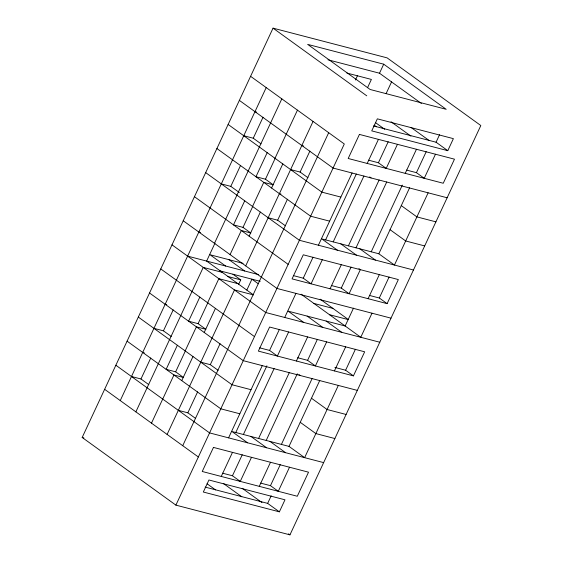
<?xml version="1.0" encoding="UTF-8"?>
<svg xmlns="http://www.w3.org/2000/svg" width="563" height="563" viewBox="0 0 563 563"><rect width="100%" height="100%" fill="white"/><g stroke="black" fill="none" stroke-linecap="round" stroke-linejoin="round"><path stroke-width="0.84" d="M82.177 437.465L273.041 28.15L387.105 57.869L480.823 125.535L289.959 534.85L175.895 505.131L82.177 437.465L83.88 437.908M120.25 400.589L266.208 87.582M148.794 384.628L140.982 378.983L150.764 358.012M171.251 336.47L163.439 330.833L173.214 309.861M239.324 192.518L230.802 186.367L240.577 165.395M261.063 143.854L253.259 138.216L263.034 117.245M135.866 411.863L203.236 267.404L222.244 272.351M214.461 243.322L281.824 98.863M214.953 243.209L206.628 261.077L253.484 294.913L234.475 289.959L167.105 434.425M177.359 345.274L166.134 369.349L175.642 371.826L183.447 377.463L173.946 374.986L151.489 423.144M199.816 297.116L188.591 321.199L198.092 323.669L205.903 329.313L196.396 326.836L185.171 350.911M244.722 200.808L233.497 224.883L243.005 227.361L250.816 233.005L241.309 230.527L230.077 254.603M267.179 152.657L255.954 176.733L265.462 179.21L273.266 184.847L263.766 182.37L252.534 206.452M207.627 302.76L218.852 278.678L237.86 283.632M274.99 158.294L297.447 110.137M175.642 371.826L185.417 350.855M198.092 323.669L207.874 302.704M243.005 227.361L252.78 206.396M265.462 179.21L275.237 158.238M181.75 380.63L192.982 356.548M204.207 332.473L215.432 308.397M249.12 236.164L260.345 212.089M271.57 188.014L282.802 163.932M245.7 265.884L313.063 121.418M238.557 284.519L240.732 279.86L232.92 274.216M195.65 418.464L187.838 412.82L197.62 391.848M218.106 370.306L210.295 364.669L220.077 343.697M285.469 225.84L277.658 220.203L287.44 199.232M307.926 177.69L300.114 172.053L309.896 151.081M246.861 290.044L251.928 279.171L258.318 283.787M182.729 445.699L328.686 132.699M355.464 80.002L357.568 75.484M367.533 87.708L371.39 79.432L346.885 73.049M175.895 505.131L344.303 143.973L250.584 76.308M421.391 103.465L379.504 73.218L383.713 64.189L307.672 44.378L370.151 89.496L446.192 109.306L383.713 64.189M386.119 93.571L391.658 81.691M228.585 437.852L262.267 365.626M284.723 317.469L295.948 293.393M318.405 245.236L352.086 173.003M288.615 331.987L277.39 356.062L269.578 350.418L279.354 329.454M322.296 259.754L311.072 283.829L303.26 278.192L313.035 257.221M235.777 432.518L266.869 365.844M325.597 239.901L356.323 174.023M221.252 476.446L232.477 452.37M367.203 163.446L378.435 139.364M243.385 434.502L274.104 368.617M333.205 241.886L363.923 176.001M251.492 457.325L240.26 481.4L232.449 475.763L242.231 454.791M397.443 144.318L386.218 168.393L378.406 162.756L388.189 141.785M258.593 438.464L289.312 372.579M348.413 245.848L379.131 179.963M296.398 361.017L307.623 336.934M330.08 288.784L341.305 264.701M266.2 440.442L297.285 373.769M356.013 247.826L386.739 181.948M326.639 341.889L315.407 365.964L307.602 360.327L317.377 339.355M358.898 268.635L360.32 269.656L349.088 293.738L341.284 288.094L351.059 267.122M259.276 486.355L270.5 462.272M405.226 173.348L416.458 149.272M281.409 444.404L312.127 378.526M371.228 251.788L402.32 185.114M289.509 467.227L278.284 491.302L270.472 485.665L280.254 464.693M435.466 154.227L424.242 178.302L416.43 172.665L426.205 151.693M338.314 385.437L304.632 457.663L289.009 446.389L319.798 380.37M353.48 308.137L345.147 325.998L288.115 311.142L303.731 322.423M428.133 192.813L394.452 265.046L378.829 253.772L409.618 187.753M279.368 511.837L203.327 492.027L208.936 479.993L284.984 499.803L279.368 511.837L267.657 503.378L271.162 495.855M447.782 150.68L371.735 130.869L377.351 118.835L453.391 138.646L447.782 150.68L436.065 142.221L439.576 134.698M334.422 370.918L345.647 346.843M368.103 298.686L379.328 274.61M371.995 313.204L360.77 337.279L301.128 294.217M353.43 375.873L258.375 351.108L269.607 327.033L364.662 351.798L353.43 375.873L345.619 370.236L355.401 349.264M387.112 303.64L292.056 278.875L303.288 254.8L398.344 279.565L387.112 303.64L379.307 298.003L389.082 277.031M327.962 59.791L379.504 73.218M373.536 125.936L436.065 142.221M254.976 111.657L256.559 112.072M368.491 160.173L378.406 162.756M406.514 170.075L416.43 172.665M301.838 145.493L303.422 145.908M243.751 135.739L253.259 138.216M447.142 197.768L333.078 168.055L239.359 100.383M290.607 169.576L300.114 172.053M340.861 197.085L321.846 192.131L228.135 124.458M435.917 221.85L416.901 216.896L401.285 205.615M279.382 193.651L280.965 194.066M221.294 183.89L230.802 186.367M329.629 221.16L310.621 216.206L216.903 148.533M424.685 245.925L405.677 240.971L390.06 229.69M268.157 217.726L277.658 220.203M378.829 253.772L321.797 238.909L337.413 250.19M413.46 270.001L299.396 240.281L205.678 172.616M198.845 232.047L200.491 232.477M293.337 275.603L303.26 278.192M331.361 285.511L341.284 288.094M369.384 295.42L379.307 298.003M243.082 263.364L210.02 254.75L225.636 266.032M187.613 256.123L258.699 274.645M219.697 270.775L260.197 281.324M391.004 318.158L276.94 288.439L183.221 220.766M227.501 276.412L240.732 279.86M313.908 303.443L332.923 308.397M329.531 314.724L348.539 319.678L320.143 299.171M379.779 342.234L265.708 312.514L171.996 244.842M165.156 304.28L166.747 304.689M259.656 347.835L269.578 350.418M297.679 357.744L307.602 360.327M334.879 367.435L345.619 370.236M153.931 328.356L163.439 330.833M357.322 390.384L243.258 360.672L149.54 292.999M200.787 362.192L210.295 364.669M142.706 352.431L144.29 352.846M251.042 389.702L232.026 384.747L138.315 317.075M346.097 414.467L327.082 409.512L311.466 398.231M131.475 376.506L140.982 378.983M239.81 413.777L220.802 408.822L127.083 341.15M334.865 438.542L315.857 433.587L300.241 422.313M178.337 410.343L187.838 412.82M289.009 446.389L231.977 431.525L247.593 442.807M323.641 462.617L209.577 432.905L115.858 365.232M222.533 473.173L232.449 475.763M260.556 483.082L270.472 485.665M205.129 487.094L267.657 503.378M411.11 127.498L428.858 140.314M273.041 28.15L366.759 95.823M391.032 121.777L410.913 136.126M375.458 122.6L384.691 129.265M374.247 125.232L376.38 126.774M369.68 176.93L371.094 177.957M359.82 248.818L375.437 260.099M340.805 243.863L356.428 255.145M194.446 196.691L288.165 264.364M326.139 321.051L341.755 332.325M229.028 259.705L244.645 270.979M307.124 316.096L322.747 327.377M160.765 268.924L254.483 336.597M298.869 374.501L300.29 375.528M270.001 441.434L285.617 452.715M250.985 436.48L266.609 447.761M242.203 488.297L261.978 502.576M104.634 389.307L198.345 456.98M223.328 483.441L241.787 496.77M288.538 533.823L289.959 534.85M207.05 483.758L215.573 489.909M213.468 447.416L202.237 471.491L297.292 496.256L308.524 472.181L213.468 447.416M359.419 134.416L348.194 158.492L443.25 183.256L454.475 159.174L359.419 134.416"/></g></svg>
